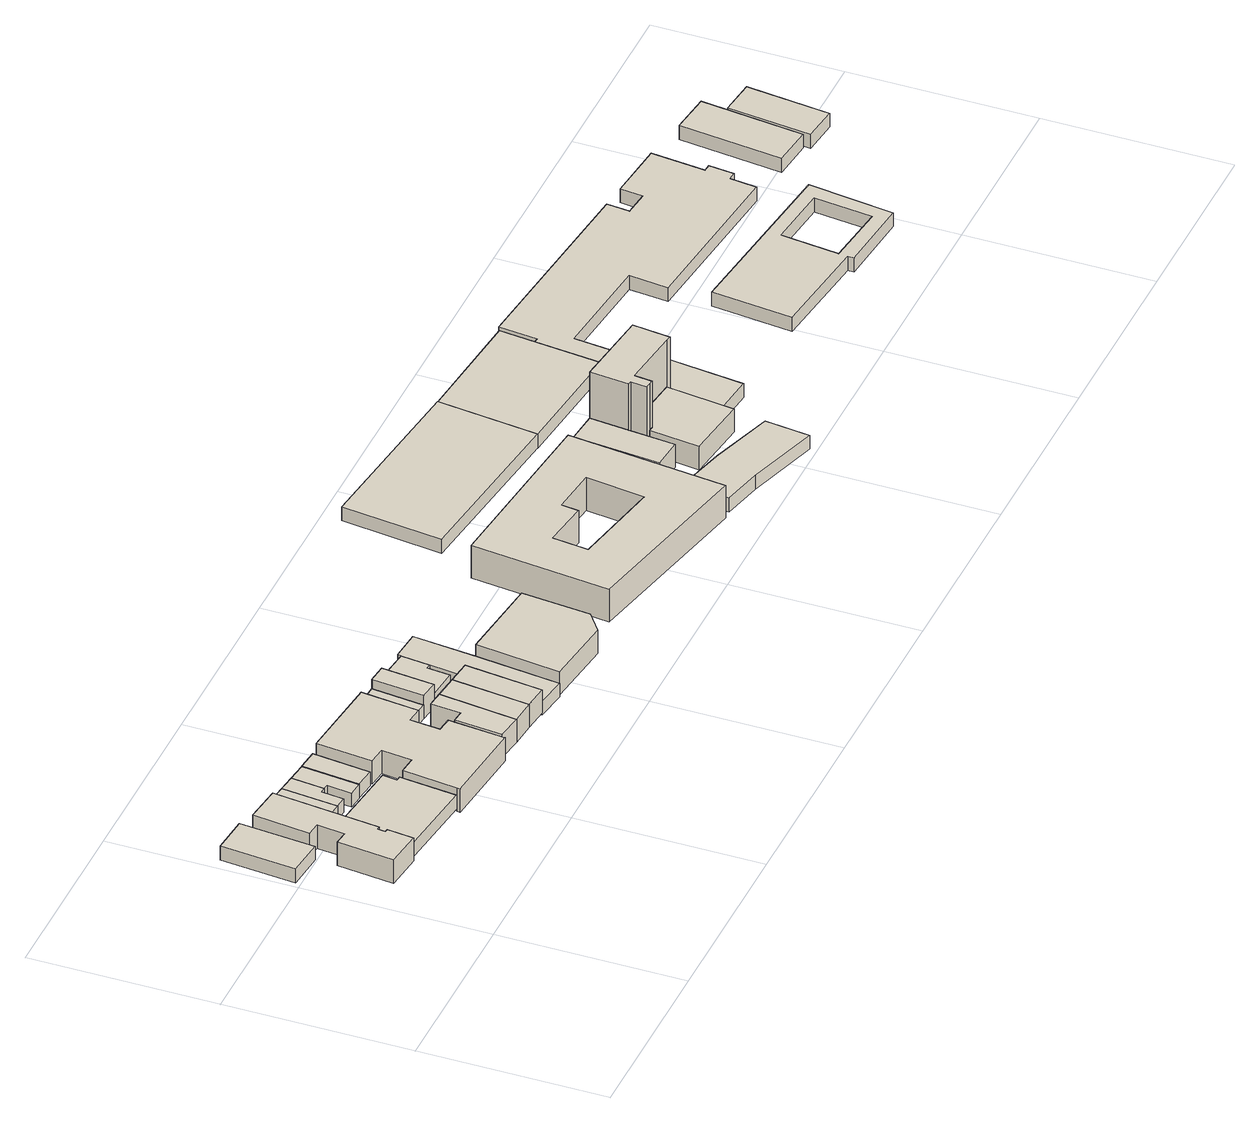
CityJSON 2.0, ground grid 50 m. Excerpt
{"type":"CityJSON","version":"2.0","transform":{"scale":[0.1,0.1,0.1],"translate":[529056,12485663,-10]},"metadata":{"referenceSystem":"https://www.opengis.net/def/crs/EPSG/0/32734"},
"CityObjects":{
"building1":{"type":"Building","attributes":{"address":"46 Bromwell Street Woodstock Cape Town","building":"retail","building:levels":1,"building_height":4.1,"plus_code":"4FRW3FF4+552","ground_height":6.71,"roof_height":10.81},"geometry":[{"type":"Solid","lod":"1","boundaries":[[[[0,1,2,3]],[[1,4,5,2]],[[4,6,7,5]],[[6,0,3,7]],[[3,2,5,7]],[[6,4,1,0]]]]}]},
"building2":{"type":"Building","attributes":{"address":"331 Albert Road Woodstock Cape Town","building":"retail","building:levels":2,"building_height":6.9,"plus_code":"4FRW3FF4+455","ground_height":6.85,"roof_height":13.75},"geometry":[{"type":"Solid","lod":"1","boundaries":[[[[8,9,10,11]],[[9,12,13,10]],[[12,14,15,13]],[[14,16,17,15]],[[16,18,19,17]],[[18,20,21,19]],[[20,22,23,21]],[[22,24,25,23]],[[24,26,27,25]],[[26,28,29,27]],[[28,30,31,29]],[[30,8,11,31]],[[11,10,13,15,17,19,21,23,25,27,29,31]],[[30,28,26,24,22,20,18,16,14,12,9,8]]]]}]},
"building3":{"type":"Building","attributes":{"address":"World of Rustic Frames 335 Albert Road Woodstock Cape Town","building":"retail","building:levels":1,"building_height":4.1,"plus_code":"4FRW3FF4+376","ground_height":7.53,"roof_height":11.63},"geometry":[{"type":"Solid","lod":"1","boundaries":[[[[32,33,34,35]],[[33,36,37,34]],[[36,38,39,37]],[[38,40,41,39]],[[40,42,43,41]],[[42,44,45,43]],[[44,32,35,45]],[[35,34,37,39,41,43,45]],[[44,42,40,38,36,33,32]]]]}]},
"building4":{"type":"Building","attributes":{"address":"52 Bromwell Street Woodstock Cape Town","building":"house","building:levels":1,"building_height":4.1,"plus_code":"4FRW3FF4+564","ground_height":6.85,"roof_height":10.95},"geometry":[{"type":"Solid","lod":"1","boundaries":[[[[46,47,48,49]],[[47,50,51,48]],[[50,52,53,51]],[[52,54,55,53]],[[54,56,57,55]],[[56,46,49,57]],[[49,48,51,53,55,57]],[[56,54,52,50,47,46]]]]}]},
"building5":{"type":"Building","attributes":{"address":"54 Bromwell Street Woodstock Cape Town","building":"house","building:levels":1,"building_height":4.1,"plus_code":"4FRW3FF4+572","ground_height":6.85,"roof_height":10.95},"geometry":[{"type":"Solid","lod":"1","boundaries":[[[[46,56,57,49]],[[56,58,59,57]],[[58,60,61,59]],[[60,62,63,61]],[[62,64,65,63]],[[64,46,49,65]],[[49,57,59,61,63,65]],[[64,62,60,58,56,46]]]]}]},
"building6":{"type":"Building","attributes":{"address":"56 Bromwell Street Woodstock Cape Town","building":"house","building:levels":1,"building_height":4.1,"plus_code":"4FRW3FF4+574","ground_height":6.85,"roof_height":10.95},"geometry":[{"type":"Solid","lod":"1","boundaries":[[[[64,62,63,65]],[[62,66,67,63]],[[66,68,69,67]],[[68,70,71,69]],[[70,72,73,71]],[[72,64,65,73]],[[65,63,67,69,71,73]],[[72,70,68,66,62,64]]]]}]},
"building7":{"type":"Building","attributes":{"address":"58 Bromwell Street Woodstock Cape Town","building":"house","building:levels":1,"building_height":4.1,"plus_code":"4FRW3FF4+47X","ground_height":6.94,"roof_height":11.04},"geometry":[{"type":"Solid","lod":"1","boundaries":[[[[74,75,76,77]],[[75,78,79,76]],[[78,80,81,79]],[[80,74,77,81]],[[77,76,79,81]],[[80,78,75,74]]]]}]},
"building8":{"type":"Building","attributes":{"address":"349 Albert Road Woodstock Cape Town","building":"commercial","building:levels":2,"building_height":6.9,"plus_code":"4FRW3FF4+39J","ground_height":6.94,"roof_height":13.84},"geometry":[{"type":"Solid","lod":"1","boundaries":[[[[82,83,84,85]],[[83,86,87,84]],[[86,88,89,87]],[[88,90,91,89]],[[90,92,93,91]],[[92,94,95,93]],[[94,96,97,95]],[[96,98,99,97]],[[98,100,101,99]],[[100,102,103,101]],[[102,104,105,103]],[[104,106,107,105]],[[106,108,109,107]],[[108,110,111,109]],[[110,82,85,111]],[[85,84,87,89,91,93,95,97,99,101,103,105,107,109,111]],[[110,108,106,104,102,100,98,96,94,92,90,88,86,83,82]]]]}]},
"building9":{"type":"Building","attributes":{"address":"353 Albert Road Woodstock Cape Town","building":"retail","building:levels":2,"building_height":6.9,"plus_code":"4FRW3FF4+2CM","ground_height":7.63,"roof_height":14.53},"geometry":[{"type":"Solid","lod":"1","boundaries":[[[[112,113,114,115]],[[113,116,117,114]],[[116,118,119,117]],[[118,120,121,119]],[[120,122,123,121]],[[122,112,115,123]],[[115,114,117,119,121,123]],[[122,120,118,116,113,112]]]]}]},
"building10":{"type":"Building","attributes":{"address":"355 Albert Road Woodstock Cape Town","building":"retail","building:levels":2,"building_height":6.9,"plus_code":"4FRW3FF4+2CX","ground_height":7.63,"roof_height":14.53},"geometry":[{"type":"Solid","lod":"1","boundaries":[[[[112,124,125,115]],[[124,126,127,125]],[[126,113,114,127]],[[113,112,115,114]],[[115,125,127,114]],[[113,126,124,112]]]]}]},
"building11":{"type":"Building","attributes":{"address":"68 Bromwell Street Woodstock Cape Town","building":"house","building:levels":1,"building_height":4.1,"plus_code":"4FRW3FF4+4CP","ground_height":7.01,"roof_height":11.11},"geometry":[{"type":"Solid","lod":"1","boundaries":[[[[128,129,130,131]],[[129,132,133,130]],[[132,134,135,133]],[[134,136,137,135]],[[136,138,139,137]],[[138,128,131,139]],[[131,130,133,135,137,139]],[[138,136,134,132,129,128]]]]}]},
"building12":{"type":"Building","attributes":{"address":"70 Bromwell Street Woodstock Cape Town","building":"house","building:levels":2,"building_height":6.9,"plus_code":"4FRW3FF4+4CH","ground_height":7.01,"roof_height":13.91},"geometry":[{"type":"Solid","lod":"1","boundaries":[[[[140,128,141,142]],[[128,138,143,141]],[[138,144,145,143]],[[144,140,142,145]],[[142,141,143,145]],[[144,138,128,140]]]]}]},
"building13":{"type":"Building","attributes":{"address":"357 Albert Road Woodstock Cape Town","building":"retail","building:levels":2,"building_height":6.9,"plus_code":"4FRW3FF4+2FV","ground_height":7.63,"roof_height":14.53},"geometry":[{"type":"Solid","lod":"1","boundaries":[[[[124,146,147,125]],[[146,148,149,147]],[[148,126,127,149]],[[126,124,125,127]],[[125,147,149,127]],[[126,148,146,124]]]]}]},
"building14":{"type":"Building","attributes":{"address":"74 Bromwell Street Woodstock Cape Town","building":"house","building:levels":1,"building_height":4.1,"plus_code":"4FRW3FF4+4FP","ground_height":7.01,"roof_height":11.11},"geometry":[{"type":"Solid","lod":"1","boundaries":[[[[150,140,151,152]],[[140,144,153,151]],[[144,154,155,153]],[[154,156,157,155]],[[156,158,159,157]],[[158,150,152,159]],[[152,151,153,155,157,159]],[[158,156,154,144,140,150]]]]}]},
"building15":{"type":"Building","attributes":{"address":"78 Bromwell Street Woodstock Cape Town","building":"retail","building:levels":1,"building_height":4.1,"plus_code":"4FRW3FF4+2GR","ground_height":7.05,"roof_height":11.15},"geometry":[{"type":"Solid","lod":"1","boundaries":[[[[160,161,162,163]],[[161,164,165,162]],[[164,166,167,165]],[[166,150,152,167]],[[150,158,159,152]],[[158,168,169,159]],[[168,170,171,169]],[[170,160,163,171]],[[163,162,165,167,152,159,169,171]],[[170,168,158,150,166,164,161,160]]]]}]},
"building16":{"type":"Building","attributes":{"address":"Klose Distributors 369 Albert Road Woodstock Cape Town","building":"retail","building:levels":2,"building_height":6.9,"plus_code":"4FRW3FF4+2HW","ground_height":7.67,"roof_height":14.57},"geometry":[{"type":"Solid","lod":"1","boundaries":[[[[172,173,174,175]],[[173,176,177,174]],[[176,178,179,177]],[[178,180,181,179]],[[180,172,175,181]],[[175,174,177,179,181]],[[180,178,176,173,172]]]]}]},
"building17":{"type":"Building","attributes":{"address":"375 Albert Road 7915 Cape Town","building":"commercial","building:levels":3,"building_height":9.7,"plus_code":"4FRW3FF4+2VR","ground_height":7.21,"roof_height":16.91},"geometry":[{"type":"Solid","lod":"1","boundaries":[[[[182,183,184,185]],[[183,186,187,184]],[[186,188,189,187]],[[188,182,185,189]],[[190,191,192,193]],[[191,194,195,192]],[[194,196,197,195]],[[196,198,199,197]],[[198,200,201,199]],[[200,190,193,201]],[[185,184,187,189],[193,192,195,197,199,201]],[[188,186,183,182],[200,198,196,194,191,190]]]]}]},
"building18":{"type":"Building","attributes":{"address":"107 Bromwell Street Woodstock Cape Town","building":"industrial","building:levels":1,"building_height":4.1,"plus_code":"4FRW3FF4+6R3","ground_height":6.42,"roof_height":10.52},"geometry":[{"type":"Solid","lod":"1","boundaries":[[[[202,203,204,205]],[[203,206,207,204]],[[206,208,209,207]],[[208,202,205,209]],[[205,204,207,209]],[[208,206,203,202]]]]}]},
"building19":{"type":"Building","attributes":{"address":"Albert Road Woodstock 7915 Cape Town","building":"retail","building:levels":1,"building_height":4.1,"plus_code":"4FRW3FC4+XW9","ground_height":8.16,"roof_height":12.26},"geometry":[{"type":"Solid","lod":"1","boundaries":[[[[210,211,212,213]],[[211,214,215,212]],[[214,216,217,215]],[[216,218,219,217]],[[218,220,221,219]],[[220,222,223,221]],[[222,224,225,223]],[[224,210,213,225]],[[213,212,215,217,219,221,223,225]],[[224,222,220,218,216,214,211,210]]]]}]},
"building20":{"type":"Building","attributes":{"address":"375 Albert Road Woodstock 7915 Cape Town","building":"retail","building:levels":2,"building_height":6.9,"plus_code":"4FRW3FF4+2WR","ground_height":7.43,"roof_height":14.33},"geometry":[{"type":"Solid","lod":"1","boundaries":[[[[226,227,228,229]],[[227,230,231,228]],[[230,232,233,231]],[[232,234,235,233]],[[234,226,229,235]],[[229,228,231,233,235]],[[234,232,230,227,226]]]]}]},
"building21":{"type":"Building","attributes":{"address":"Albert Road Woodstock 7915","building":"yes","building:levels":2,"building_height":6.9,"plus_code":"4FRW3FF4+2XF","ground_height":7.43,"roof_height":14.33},"geometry":[{"type":"Solid","lod":"1","boundaries":[[[[236,237,238,239]],[[237,240,241,238]],[[240,242,243,241]],[[242,244,245,243]],[[244,246,247,245]],[[246,236,239,247]],[[239,238,241,243,245,247]],[[246,244,242,240,237,236]]]]}]},
"building22":{"type":"Building","attributes":{"address":"375 Albert Road Woodstock 7915 Cape Town","building":"retail","building:levels":7,"building_height":20.9,"plus_code":"4FRW3FF4+3XP","ground_height":7.14,"roof_height":28.04},"geometry":[{"type":"Solid","lod":"1","boundaries":[[[[248,249,250,251]],[[249,252,253,250]],[[252,254,255,253]],[[254,256,257,255]],[[256,258,259,257]],[[258,260,261,259]],[[260,262,263,261]],[[262,264,265,263]],[[264,266,267,265]],[[266,248,251,267]],[[251,250,253,255,257,259,261,263,265,267]],[[266,264,262,260,258,256,254,252,249,248]]]]}]},
"building23":{"type":"Building","attributes":{"address":"107A Bromwell Street Woodstock Cape Town","building":"industrial","building:levels":1,"building_height":4.1,"plus_code":"4FRW3FF4+5XH","ground_height":6.27,"roof_height":10.37},"geometry":[{"type":"Solid","lod":"1","boundaries":[[[[268,269,270,271]],[[269,272,273,270]],[[272,274,275,273]],[[274,276,277,275]],[[276,268,271,277]],[[271,270,273,275,277]],[[276,274,272,269,268]]]]}]},
"building24":{"type":"Building","attributes":{"address":"Albert Road Woodstock 7915 Cape Town","building":"retail","building:levels":1,"building_height":4.1,"plus_code":"4FRW3FF5+22Q","ground_height":7.14,"roof_height":11.24},"geometry":[{"type":"Solid","lod":"1","boundaries":[[[[248,266,278,279]],[[266,280,281,278]],[[280,282,283,281]],[[282,284,285,283]],[[284,248,279,285]],[[279,278,281,283,285]],[[284,282,280,266,248]]]]}]},
"building25":{"type":"Building","attributes":{"address":"109 Bromwell Street Woodstock Cape Town","building":"industrial","building:levels":1,"building_height":4.1,"plus_code":"4FRW3FF5+56G","ground_height":6,"roof_height":10.1},"geometry":[{"type":"Solid","lod":"1","boundaries":[[[[286,287,288,289]],[[287,290,291,288]],[[290,292,293,291]],[[292,294,295,293]],[[294,296,297,295]],[[296,298,299,297]],[[298,300,301,299]],[[300,302,303,301]],[[302,304,305,303]],[[304,306,307,305]],[[306,308,309,307]],[[308,310,311,309]],[[310,312,313,311]],[[312,314,315,313]],[[314,316,317,315]],[[316,318,319,317]],[[318,320,321,319]],[[320,322,323,321]],[[322,286,289,323]],[[289,288,291,293,295,297,299,301,303,305,307,309,311,313,315,317,319,321,323]],[[322,320,318,316,314,312,310,308,306,304,302,300,298,296,294,292,290,287,286]]]]}]},
"building26":{"type":"Building","attributes":{"address":"The Neighbourgoods Market Woodstock Cape Town","building":"retail","building:levels":1,"amenity":"marketplace","building_height":4.1,"plus_code":"4FRW3FF5+27C","ground_height":7.01,"roof_height":11.11},"geometry":[{"type":"Solid","lod":"1","boundaries":[[[[324,325,326,327]],[[325,328,329,326]],[[328,330,331,329]],[[330,332,333,331]],[[332,334,335,333]],[[334,324,327,335]],[[336,337,338,339]],[[337,340,341,338]],[[340,342,343,341]],[[342,336,339,343]],[[327,326,329,331,333,335],[339,338,341,343]],[[334,332,330,328,325,324],[342,340,337,336]]]]}]},
"building27":{"type":"Building","attributes":{"address":"Strand Street Woodstock Cape Town","building":"industrial","building:levels":1,"building_height":4.1,"plus_code":"4FRW3FF5+4FP","ground_height":6.56,"roof_height":10.66},"geometry":[{"type":"Solid","lod":"1","boundaries":[[[[344,345,346,347]],[[345,348,349,346]],[[348,350,351,349]],[[350,344,347,351]],[[347,346,349,351]],[[350,348,345,344]]]]}]},
"building28":{"type":"Building","attributes":{"address":"Strand Street Woodstock Cape Town","building":"house","building:levels":1,"building_height":4.1,"plus_code":"4FRW3FF5+4G7","ground_height":6.56,"roof_height":10.66},"geometry":[{"type":"Solid","lod":"1","boundaries":[[[[352,353,354,355]],[[353,356,357,354]],[[356,358,359,357]],[[358,352,355,359]],[[355,354,357,359]],[[358,356,353,352]]]]}]}
},
"vertices":[
[9,510,10],[110,501,10],[110,501,51],[9,510,51],[128,702,10],[128,702,51],[27,711,10],[27,711,51],
[92,292,11],[192,281,11],[192,281,80],[92,292,80],[200,352,11],[200,352,80],[191,353,11],[191,353,80],[193,374,11],[193,374,80],[202,373,11],[202,373,80],[234,659,11],[234,659,80],[134,671,11],[134,671,80],[117,517,11],[117,517,80],[154,513,11],[154,513,80],[146,440,11],[146,440,80],[109,444,11],[109,444,80],
[414,260,18],[430,405,18],[430,405,59],[414,260,59],[431,413,18],[431,413,59],[418,414,18],[418,414,59],[423,453,18],[423,453,59],[224,476,18],[224,476,59],[203,284,18],[203,284,59],
[293,660,11],[240,666,11],[240,666,52],[293,660,52],[230,575,11],[230,575,52],[243,574,11],[243,574,52],[237,513,11],[237,513,52],[278,510,11],[278,510,52],
[310,507,11],[310,507,52],[316,567,11],[316,567,52],[331,566,11],[331,566,52],[340,654,11],[340,654,52],
[344,564,11],[344,564,52],[337,498,11],[337,498,52],[376,494,11],[376,494,52],[392,648,11],[392,648,52],
[392,648,12],[376,494,12],[376,494,53],[392,648,53],[431,488,12],[431,488,53],[448,642,12],[448,642,53],
[643,234,12],[655,361,12],[655,361,81],[643,234,81],[657,378,12],[657,378,81],[616,383,12],[616,383,81],[624,463,12],[624,463,81],[667,458,12],[667,458,81],[683,612,12],[683,612,81],[454,636,12],[454,636,81],[439,486,12],[439,486,81],[486,481,12],[486,481,81],[477,400,12],[477,400,81],[430,405,12],[430,405,81],[414,260,12],[414,260,81],[412,250,12],[412,250,81],[642,227,12],[642,227,81],
[711,225,19],[736,433,19],[736,433,88],[711,225,88],[693,438,19],[693,438,88],[685,358,19],[685,358,88],[655,361,19],[655,361,88],[643,234,19],[643,234,88],
[778,220,19],[778,220,88],[801,426,19],[801,426,88],
[739,607,13],[692,611,13],[692,611,54],[739,607,54],[684,538,13],[684,538,54],[695,537,13],[695,537,54],[688,472,13],[688,472,54],[724,468,13],[724,468,54],
[789,602,13],[739,607,82],[789,602,82],[724,468,82],[775,462,13],[775,462,82],
[843,212,19],[843,212,88],[866,419,19],[866,419,88],
[886,591,13],[789,602,54],[886,591,54],[775,462,54],[859,454,13],[859,454,54],[865,516,13],[865,516,54],[878,515,13],[878,515,54],
[925,200,13],[951,426,13],[951,426,54],[925,200,54],[969,594,13],[969,594,54],[888,601,13],[888,601,54],[866,419,13],[866,419,54],[843,212,13],[843,212,54],
[951,426,19],[925,200,19],[925,200,88],[951,426,88],[1112,177,19],[1112,177,88],[1166,218,19],[1166,218,88],[1183,401,19],[1183,401,88],
[1778,520,15],[1284,571,15],[1284,571,112],[1778,520,112],[1243,201,15],[1243,201,112],[1731,97,15],[1731,97,112],[1514,430,15],[1636,417,15],[1636,417,112],[1514,430,112],[1617,260,15],[1617,260,112],[1373,306,15],[1373,306,112],[1384,401,15],[1384,401,112],[1508,385,15],[1508,385,112],
[1835,620,7],[1867,890,7],[1867,890,48],[1835,620,48],[1392,946,7],[1392,946,48],[1360,676,7],[1360,676,48],
[2063,129,24],[1892,183,24],[1892,183,65],[2063,129,65],[1775,212,24],[1775,212,65],[1772,196,24],[1772,196,65],[1752,200,24],[1752,200,65],[1746,94,24],[1746,94,65],[1852,70,24],[1852,70,65],[2049,9,24],[2049,9,65],
[1892,510,17],[1808,518,17],[1808,518,86],[1892,510,86],[1787,289,17],[1787,289,86],[1871,282,17],[1871,282,86],[1882,406,17],[1882,406,86],
[2076,386,17],[1918,405,17],[1918,405,86],[2076,386,86],[1913,358,17],[1913,358,86],[1900,360,17],[1900,360,86],[1883,226,17],[1883,226,86],[2054,205,17],[2054,205,86],
[2104,485,14],[1892,510,14],[1892,510,223],[2104,485,223],[1882,406,14],[1882,406,223],[1891,405,14],[1891,405,223],[1886,362,14],[1886,362,223],[1900,360,14],[1900,360,223],[1913,358,14],[1913,358,223],[1918,405,14],[1918,405,223],[2076,386,14],[2076,386,223],[2092,384,14],[2092,384,223],
[1867,890,5],[1835,620,5],[1835,620,46],[1867,890,46],[2157,587,5],[2157,587,46],[2176,766,5],[2176,766,46],[2186,859,5],[2186,859,46],
[2092,384,55],[2104,485,55],[2076,249,14],[2076,249,55],[2194,236,14],[2194,236,55],[2222,470,14],[2222,470,55],
[2176,766,3],[2157,587,3],[2157,587,44],[2176,766,44],[2156,573,3],[2156,573,44],[2213,567,3],[2213,567,44],[2225,683,3],[2225,683,44],[2506,655,3],[2506,655,44],[2495,550,3],[2495,550,44],[2946,504,3],[2946,504,44],[2954,575,3],[2954,575,44],[2976,573,3],[2976,573,44],[2983,641,3],[2983,641,44],[2963,643,3],[2963,643,44],[2978,787,3],[2978,787,44],[2819,803,3],[2819,803,44],[2812,742,3],[2812,742,44],[2745,749,3],[2745,749,44],[2751,810,3],[2751,810,44],[2201,867,3],[2201,867,44],[2190,764,3],[2190,764,44],
[2505,443,13],[2483,227,13],[2483,227,54],[2505,443,54],[2757,195,13],[2757,195,54],[2757,178,13],[2757,178,54],[2959,159,13],[2959,159,54],[2989,387,13],[2989,387,54],[2778,374,13],[2944,355,13],[2944,355,54],[2778,374,54],[2926,200,13],[2926,200,54],[2760,219,13],[2760,219,54],
[3067,488,8],[3176,476,8],[3176,476,49],[3067,488,49],[3208,751,8],[3208,751,49],[3099,764,8],[3099,764,49],
[3182,459,8],[3277,449,8],[3277,449,49],[3182,459,49],[3302,672,8],[3302,672,49],[3207,683,8],[3207,683,49]
]}
